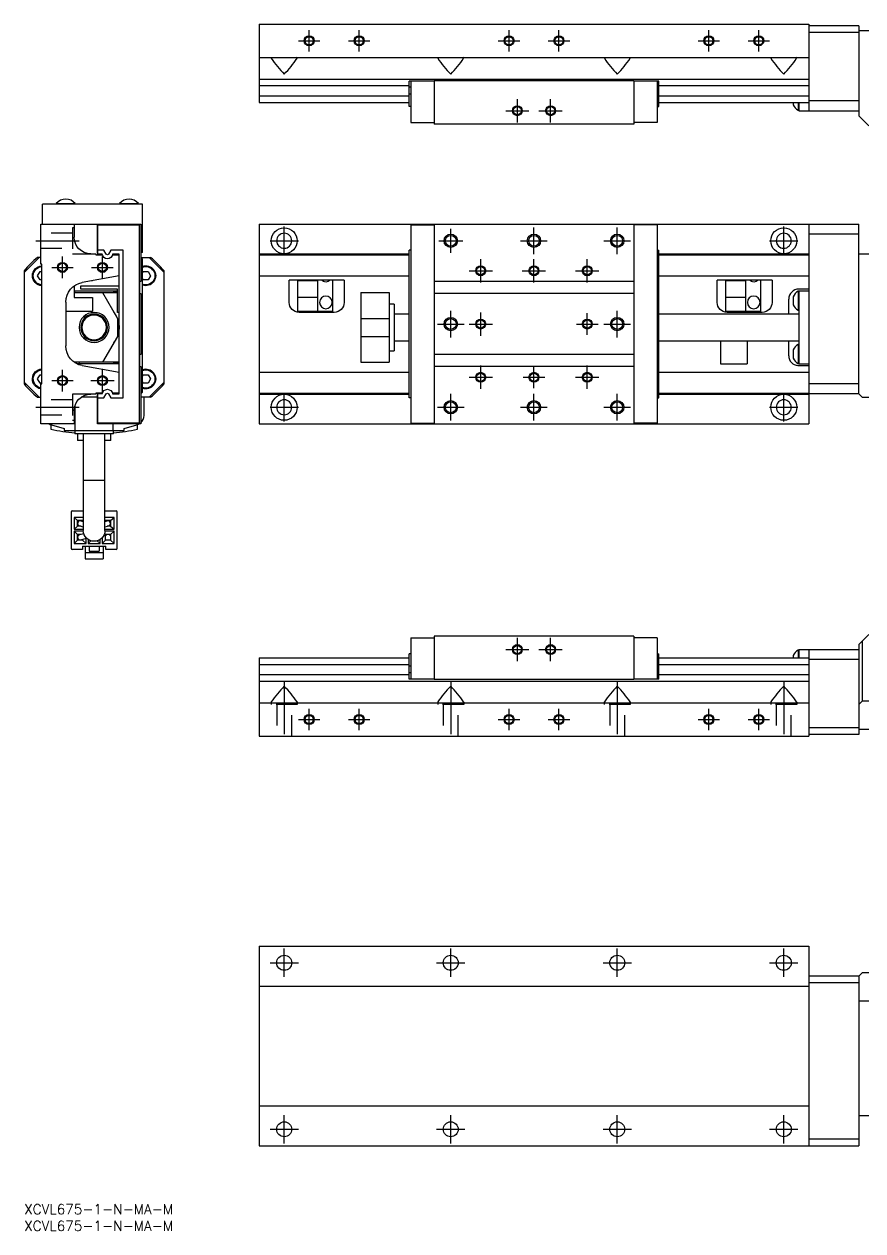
# Model space of a CAD drawing. Extents: x 0 to 542, y -8 to 359.
# Drawn here: x 0 to 251.8, y -8 to 354.4 of the extents above; entities that cross this region are included whole.
import ezdxf

# ---------------------------------------------------------------- set-up
doc = ezdxf.new("R2010")
doc.units = 0
doc.header["$LTSCALE"] = 0.5
doc.linetypes.add('CENTER', pattern=[50.8, 31.75, -6.35, 6.35, -6.35])
doc.linetypes.add('DASHED', pattern=[19.05, 12.7, -6.35])
for name, color, linetype in [('MSM_CENTER', 1, 'CENTER'), ('MSM_CONTINUOUS', 7, 'CONTINUOUS'), ('MSM_DASHED', 4, 'DASHED'), ('MSM_NARROW', 5, 'CONTINUOUS'), ('MSM_PART_NUMBER', 7, 'CONTINUOUS')]:
    doc.layers.add(name, color=color, linetype=linetype)
doc.styles.get("Standard").update_dxf_attribs({"font": 'txt.shx', "height": 3, "bigfont": 'bigfont.shx'})

msp = doc.modelspace()

# ---------------------------------------------------------------- linework, layer by layer
at = {"layer": 'MSM_CENTER'}
for p, q in [((85.59, 346.15), (85.59, 352.61)), ((100.59, 346.15), (100.59, 352.61)), ((145.59, 346.15), (145.59, 352.61)), ((160.59, 346.15), (160.59, 352.61)), ((205.59, 346.15), (205.59, 352.61)), ((220.59, 346.15), (220.59, 352.61)), ((82.36, 349.38), (88.82, 349.38)), ((97.36, 349.38), (103.82, 349.38)), ((142.36, 349.38), (148.82, 349.38)), ((157.36, 349.38), (163.82, 349.38)), ((202.36, 349.38), (208.82, 349.38)), ((217.36, 349.38), (223.82, 349.38)), ((148.09, 324.88), (148.09, 331.88)), ((158.09, 324.88), (158.09, 331.88)), ((144.59, 328.38), (151.59, 328.38)), ((154.59, 328.38), (161.59, 328.38)), ((78.09, 285.07), (78.09, 293.57)), ((228.09, 285.07), (228.09, 293.57)), ((128.09, 285.7), (128.09, 292.94)), ((153.09, 285.32), (153.09, 293.32)), ((178.09, 285.32), (178.09, 293.32)), ((3.5, 289.32), (16.5, 289.32)), ((73.84, 289.32), (82.34, 289.32)), ((124.47, 289.32), (131.71, 289.32)), ((149.09, 289.32), (157.09, 289.32)), ((174.09, 289.32), (182.09, 289.32)), ((223.84, 289.32), (232.34, 289.32)), ((11.5, 278.09), (11.5, 284.55)), ((23.5, 278.09), (23.5, 284.55)), ((137.09, 276.82), (137.09, 283.82)), ((153.09, 276.82), (153.09, 283.82)), ((169.09, 276.82), (169.09, 283.82)), ((8.27, 281.32), (14.73, 281.32)), ((20.27, 281.32), (26.73, 281.32)), ((133.59, 280.32), (140.59, 280.32)), ((149.59, 280.32), (156.59, 280.32)), ((165.59, 280.32), (172.59, 280.32)), ((128.09, 260.32), (128.09, 268.32)), ((178.09, 260.32), (178.09, 268.32)), ((137.09, 260.82), (137.09, 267.82)), ((169.09, 261.09), (169.09, 267.55)), ((124.09, 264.32), (132.09, 264.32)), ((133.59, 264.32), (140.59, 264.32)), ((165.86, 264.32), (172.32, 264.32)), ((174.09, 264.32), (182.09, 264.32)), ((11.5, 244.09), (11.5, 250.55)), ((23.5, 243.82), (23.5, 250.82)), ((137.09, 244.82), (137.09, 251.82)), ((153.09, 245.09), (153.09, 251.55)), ((169.09, 244.82), (169.09, 251.82)), ((8.27, 247.32), (14.73, 247.32)), ((20, 247.32), (27, 247.32)), ((133.59, 248.32), (140.59, 248.32)), ((149.86, 248.32), (156.32, 248.32)), ((165.59, 248.32), (172.59, 248.32)), ((78.09, 235.07), (78.09, 243.57)), ((128.09, 235.32), (128.09, 243.32)), ((153.09, 235.32), (153.09, 243.32)), ((178.09, 235.32), (178.09, 243.32)), ((228.09, 235.07), (228.09, 243.57)), ((3.5, 239.32), (16.5, 239.32)), ((73.84, 239.32), (82.34, 239.32)), ((124.09, 239.32), (132.09, 239.32)), ((149.09, 239.32), (157.09, 239.32)), ((174.09, 239.32), (182.09, 239.32)), ((223.84, 239.32), (232.34, 239.32)), ((148.09, 163.06), (148.09, 170.06)), ((158.09, 163.06), (158.09, 170.06)), ((144.59, 166.56), (151.59, 166.56)), ((154.59, 166.56), (161.59, 166.56)), ((78.09, 157.06), (78.09, 138.56)), ((128.09, 157.06), (128.09, 138.56)), ((178.09, 157.06), (178.09, 138.56)), ((228.09, 157.06), (228.09, 138.56)), ((85.59, 142.33), (85.59, 148.79)), ((100.59, 142.33), (100.59, 148.79)), ((145.59, 142.33), (145.59, 148.79)), ((160.59, 142.33), (160.59, 148.79)), ((205.59, 142.33), (205.59, 148.79)), ((220.59, 142.33), (220.59, 148.79)), ((82.36, 145.56), (88.82, 145.56)), ((97.36, 145.56), (103.82, 145.56)), ((142.36, 145.56), (148.82, 145.56)), ((157.36, 145.56), (163.82, 145.56)), ((202.36, 145.56), (208.82, 145.56)), ((217.36, 145.56), (223.82, 145.56)), ((78.09, 68.25), (78.09, 76.75)), ((128.09, 68.25), (128.09, 76.75)), ((178.09, 68.25), (178.09, 76.75)), ((228.09, 68.25), (228.09, 76.75)), ((73.84, 72.5), (82.34, 72.5)), ((123.84, 72.5), (132.34, 72.5)), ((173.84, 72.5), (182.34, 72.5)), ((223.84, 72.5), (232.34, 72.5)), ((78.09, 18.25), (78.09, 26.75)), ((128.09, 18.25), (128.09, 26.75)), ((178.09, 18.25), (178.09, 26.75)), ((228.09, 18.25), (228.09, 26.75)), ((73.84, 22.5), (82.34, 22.5)), ((123.84, 22.5), (132.34, 22.5)), ((173.84, 22.5), (182.34, 22.5)), ((223.84, 22.5), (232.34, 22.5))]:
    msp.add_line(p, q, dxfattribs=at)
at = {"layer": 'MSM_CONTINUOUS'}
for p, q in [((70.59, 354.38), (235.59, 354.38)), ((70.59, 354.38), (70.59, 330.88)), ((235.59, 354.38), (235.59, 328.38)), ((250.59, 353.88), (235.59, 353.88)), ((250.59, 351.88), (235.59, 351.88)), ((250.59, 353.88), (250.59, 326.88)), ((255.09, 352.38), (250.59, 352.38)), ((70.59, 344.38), (235.59, 344.38)), ((74.19, 344.25), (74.35, 344.38)), ((81.99, 344.25), (81.83, 344.38)), ((124.19, 344.25), (124.35, 344.38)), ((131.99, 344.25), (131.83, 344.38)), ((174.19, 344.25), (174.35, 344.38)), ((181.99, 344.25), (181.83, 344.38)), ((224.19, 344.25), (224.35, 344.38)), ((231.99, 344.25), (231.83, 344.38)), ((74.19, 344.22), (74.19, 344.25)), ((74.22, 344.12), (74.19, 344.22)), ((81.96, 344.12), (81.99, 344.22)), ((81.99, 344.22), (81.99, 344.25)), ((124.19, 344.22), (124.19, 344.25)), ((124.22, 344.12), (124.19, 344.22)), ((131.96, 344.12), (131.99, 344.22)), ((131.99, 344.22), (131.99, 344.25)), ((174.19, 344.22), (174.19, 344.25)), ((174.22, 344.12), (174.19, 344.22)), ((181.96, 344.12), (181.99, 344.22)), ((181.99, 344.22), (181.99, 344.25)), ((224.19, 344.22), (224.19, 344.25)), ((224.22, 344.12), (224.19, 344.22)), ((231.96, 344.12), (231.99, 344.22)), ((231.99, 344.22), (231.99, 344.25)), ((70.59, 337.88), (235.59, 337.88)), ((123.09, 337.28), (115.59, 337.28)), ((115.59, 329.68), (115.59, 337.28)), ((116.09, 337.28), (116.09, 324.88)), ((123.09, 337.38), (123.09, 324.38)), ((183.09, 337.38), (123.09, 337.38)), ((183.09, 337.38), (183.09, 324.38)), ((190.59, 337.28), (183.09, 337.28)), ((190.09, 337.28), (190.09, 324.88)), ((190.59, 329.68), (190.59, 337.28)), ((70.59, 335.91), (115.59, 335.91)), ((116.09, 335.4), (115.59, 335.4)), ((190.09, 335.4), (190.59, 335.4)), ((190.59, 335.91), (235.59, 335.91)), ((70.59, 332.84), (115.59, 332.84)), ((70.59, 330.88), (115.59, 330.88)), ((116.09, 333.35), (115.59, 333.35)), ((190.09, 333.35), (190.59, 333.35)), ((190.59, 332.84), (235.59, 332.84)), ((190.59, 330.88), (235.59, 330.88)), ((230.94, 330.88), (230.94, 330.17)), ((232.39, 330.88), (232.39, 328.52)), ((232.59, 330.88), (232.59, 328.38)), ((250.59, 331.38), (235.59, 331.38)), ((116.09, 329.68), (115.59, 329.68)), ((190.09, 329.68), (190.59, 329.68)), ((232.39, 328.52), (232.59, 328.52)), ((232.59, 328.38), (250.59, 328.38)), ((253.59, 323.88), (250.59, 326.88)), ((116.09, 324.88), (123.09, 324.88)), ((183.09, 324.38), (123.09, 324.38)), ((190.09, 324.88), (183.09, 324.88)), ((5.5, 294.32), (5.5, 300.32)), ((35.5, 300.32), (5.5, 300.32)), ((9.65, 300.48), (15.35, 300.48)), ((9.65, 300.48), (9.65, 300.32)), ((15.35, 300.32), (15.35, 300.48)), ((28.65, 300.48), (34.35, 300.48)), ((28.65, 300.48), (28.65, 300.32)), ((34.35, 300.32), (34.35, 300.48)), ((35.5, 285.82), (35.5, 300.32)), ((5, 282.32), (5, 294.32)), ((5, 294.32), (35, 294.32)), ((15, 294.32), (15, 290.42)), ((22, 285.72), (22, 294.32)), ((22.1, 285.32), (22.1, 294.12)), ((22.1, 294.12), (34.5, 294.12)), ((34.5, 294.12), (34.5, 234.52)), ((35, 294.32), (35, 277.12)), ((70.59, 294.32), (70.59, 234.32)), ((70.59, 294.32), (250.59, 294.32)), ((116.09, 294.12), (123.09, 294.12)), ((116.09, 294.12), (116.09, 234.52)), ((123.09, 294.32), (123.09, 234.32)), ((183.09, 294.32), (183.09, 234.32)), ((190.09, 294.12), (183.09, 294.12)), ((190.09, 294.12), (190.09, 234.52)), ((235.59, 294.32), (235.59, 234.32)), ((250.59, 243.32), (250.59, 294.32)), ((250.59, 291.32), (235.59, 291.32)), ((23.98, 286.52), (22.1, 286.52)), ((24.66, 285.33), (23.98, 286.52)), ((26.03, 286.52), (25.34, 285.33)), ((29.7, 286.52), (26.03, 286.52)), ((29.7, 242.12), (29.7, 286.52)), ((116.09, 286.52), (115.59, 286.52)), ((115.59, 242.12), (115.59, 286.52)), ((190.09, 286.52), (190.59, 286.52)), ((190.59, 242.12), (190.59, 286.52)), ((4.5, 284.32), (0, 279.82)), ((5, 284.32), (4.03, 284.32)), ((20, 285.42), (21.5, 285.42)), ((21.5, 285.42), (21.5, 285.12)), ((21.5, 285.12), (23.46, 285.12)), ((22.1, 285.72), (22, 285.72)), ((23.42, 285.32), (22.1, 285.32)), ((26.54, 285.12), (28.5, 285.12)), ((28.5, 285.32), (26.58, 285.32)), ((28.5, 243.32), (28.5, 285.32)), ((35.5, 285.82), (35, 285.82)), ((35.5, 283.82), (35, 284.32)), ((35, 284.32), (37.97, 284.32)), ((35.5, 243.82), (35.5, 283.82)), ((42, 279.82), (37.5, 284.32)), ((70.59, 285.42), (115.59, 285.42)), ((70.59, 285.12), (115.59, 285.12)), ((190.59, 285.42), (235.59, 285.42)), ((190.59, 285.12), (235.59, 285.12)), ((275.59, 285.32), (250.59, 285.32)), ((0, 280.29), (0, 246.35)), ((4.06, 278.82), (4.78, 280.07)), ((4.78, 280.07), (5.3, 280.07)), ((5.3, 282.32), (5, 282.32)), ((5.3, 246.32), (5.3, 282.32)), ((35.5, 279.59), (35.78, 280.07)), ((35.78, 280.07), (37.22, 280.07)), ((37.22, 280.07), (37.94, 278.82)), ((42, 246.35), (42, 280.29)), ((4.78, 277.57), (4.06, 278.82)), ((5.3, 277.57), (4.78, 277.57)), ((15, 275.79), (15, 272.32)), ((17, 274.82), (17, 275.82)), ((17, 275.82), (28.5, 275.82)), ((28.5, 278.77), (17.46, 276.82)), ((20.5, 277.32), (20.29, 277.32)), ((20.5, 277.36), (20.5, 277.32)), ((35, 277.12), (34.65, 277.12)), ((34.65, 277.12), (34.65, 273.52)), ((35.78, 277.57), (35.5, 278.05)), ((37.22, 277.57), (35.78, 277.57)), ((37.94, 278.82), (37.22, 277.57)), ((70.59, 278.77), (115.59, 278.77)), ((96.09, 277.45), (79.59, 277.45)), ((79.59, 270.82), (79.59, 277.45)), ((82.09, 277.45), (82.09, 268.12)), ((88.09, 277.32), (82.09, 277.32)), ((88.09, 277.45), (88.09, 268.12)), ((92.59, 277.45), (92.59, 268.12)), ((96.09, 277.45), (96.09, 270.82)), ((183.09, 277.12), (123.09, 277.12)), ((190.59, 278.77), (235.59, 278.77)), ((224.59, 277.45), (208.09, 277.45)), ((208.09, 270.82), (208.09, 277.45)), ((210.59, 277.45), (210.59, 268.12)), ((216.59, 277.32), (210.59, 277.32)), ((216.59, 277.45), (216.59, 268.12)), ((221.09, 277.45), (221.09, 268.12)), ((224.59, 277.45), (224.59, 270.82)), ((15, 274.32), (28, 274.32)), ((15, 272.32), (20.5, 272.32)), ((15.05, 273.82), (28, 273.82)), ((28, 274.82), (17, 274.82)), ((20.5, 272.32), (20.5, 268.12)), ((23.5, 273.82), (28, 266.03)), ((28, 267.82), (28, 274.82)), ((34.65, 273.52), (35, 273.52)), ((35, 273.52), (35, 255.12)), ((88.09, 272.32), (82.09, 272.32)), ((101.09, 273.82), (109.59, 273.82)), ((101.09, 273.82), (101.09, 252.82)), ((109.59, 273.82), (109.59, 252.82)), ((183.09, 273.52), (123.09, 273.52)), ((216.59, 272.32), (210.59, 272.32)), ((229.59, 267.32), (229.59, 271.81)), ((230.94, 272.53), (230.94, 270.11)), ((232.39, 274.18), (232.39, 268.46)), ((232.59, 274.18), (232.39, 274.18)), ((235.59, 274.81), (232.59, 274.81)), ((232.59, 274.32), (232.59, 252.32)), ((232.59, 274.32), (235.59, 274.32)), ((12.5, 270.91), (12.5, 257.73)), ((111.09, 270.32), (109.59, 270.32)), ((111.09, 270.32), (111.09, 256.32)), ((232.39, 268.46), (232.59, 268.46)), ((20.5, 268.12), (12.5, 268.12)), ((28.5, 267.82), (28, 267.82)), ((28, 266.03), (28, 260.62)), ((92.59, 268.12), (82.09, 268.12)), ((93.09, 267.82), (82.59, 267.82)), ((101.09, 266.03), (109.59, 266.03)), ((115.59, 267.32), (111.09, 267.32)), ((232.59, 267.32), (190.59, 267.32)), ((221.09, 268.12), (210.59, 268.12)), ((221.59, 267.82), (211.09, 267.82)), ((28, 260.62), (23.5, 252.82)), ((101.09, 260.62), (109.59, 260.62)), ((111.09, 259.32), (115.59, 259.32)), ((190.59, 259.32), (232.59, 259.32)), ((209.09, 259.32), (209.09, 252.32)), ((217.09, 259.32), (217.09, 252.32)), ((229.59, 254.81), (229.59, 259.32)), ((232.39, 258.18), (232.39, 252.46)), ((232.59, 258.18), (232.39, 258.18)), ((35, 255.12), (34.65, 255.12)), ((34.65, 255.12), (34.65, 251.52)), ((109.59, 256.32), (111.09, 256.32)), ((183.09, 255.12), (123.09, 255.12)), ((230.94, 256.53), (230.94, 254.11)), ((28.5, 252.82), (15.05, 252.82)), ((28.5, 252.32), (16.05, 252.32)), ((16.5, 252.82), (16.5, 252.32)), ((17.46, 251.82), (28.5, 249.87)), ((34.65, 251.52), (35, 251.52)), ((35, 251.52), (35, 234.32)), ((101.09, 252.82), (109.59, 252.82)), ((183.09, 251.52), (123.09, 251.52)), ((209.09, 252.32), (217.09, 252.32)), ((232.39, 252.46), (232.59, 252.46)), ((232.59, 252.32), (235.59, 252.32)), ((235.59, 251.81), (232.59, 251.81)), ((0, 246.82), (4.5, 242.32)), ((4.06, 247.82), (4.78, 249.07)), ((4.78, 246.57), (4.06, 247.82)), ((4.78, 249.07), (5.3, 249.07)), ((5.3, 246.57), (4.78, 246.57)), ((35.5, 248.59), (35.78, 249.07)), ((35.78, 246.57), (35.5, 247.05)), ((35.78, 249.07), (37.22, 249.07)), ((37.22, 246.57), (35.78, 246.57)), ((37.22, 249.07), (37.94, 247.82)), ((37.94, 247.82), (37.22, 246.57)), ((37.5, 242.32), (42, 246.82)), ((70.59, 249.87), (115.59, 249.87)), ((190.59, 249.87), (235.59, 249.87)), ((5, 246.32), (5.3, 246.32)), ((5, 234.32), (5, 246.32)), ((21.5, 243.22), (20, 243.22)), ((23.46, 243.52), (21.5, 243.52)), ((21.5, 243.52), (21.5, 243.22)), ((23.42, 243.32), (21.5, 243.32)), ((22, 242.92), (22.1, 242.92)), ((22, 234.32), (22, 242.92)), ((22.1, 234.52), (22.1, 243.32)), ((23.98, 242.12), (24.66, 243.32)), ((25.34, 243.32), (26.03, 242.12)), ((28.5, 243.52), (26.54, 243.52)), ((26.58, 243.32), (28.5, 243.32)), ((28.2, 243.52), (28, 243.32)), ((35, 243.32), (35.5, 243.82)), ((70.59, 243.52), (115.59, 243.52)), ((70.59, 243.22), (115.59, 243.22)), ((190.59, 243.52), (235.59, 243.52)), ((190.59, 243.22), (235.59, 243.22)), ((250.59, 246.32), (235.59, 246.32)), ((250.59, 243.32), (235.59, 243.32)), ((250.59, 243.32), (251.59, 242.32)), ((4.03, 242.32), (5, 242.32)), ((15.22, 239.67), (15.22, 232.32)), ((22, 242.32), (17.14, 242.32)), ((17.14, 242.32), (17.14, 242.32)), ((22.1, 242.12), (23.98, 242.12)), ((26.03, 242.12), (29.7, 242.12)), ((37.97, 242.32), (35, 242.32)), ((36, 236.9), (36, 242.32)), ((116.09, 242.12), (115.59, 242.12)), ((190.09, 242.12), (190.59, 242.12)), ((251.59, 242.32), (275.49, 242.32)), ((15, 238.22), (15, 234.32)), ((15, 234.32), (5, 234.32)), ((8, 234.07), (8, 232.75)), ((8.17, 234.02), (12, 232.92)), ((12, 232.92), (12, 232.32)), ((12, 232.32), (30, 232.32)), ((15.18, 232.32), (15.18, 231.32)), ((35, 234.32), (22, 234.32)), ((34.5, 234.52), (22.1, 234.52)), ((26.78, 232.32), (26.78, 234.32)), ((26.82, 231.32), (26.82, 232.32)), ((30, 232.92), (33.83, 234.02)), ((30, 232.32), (30, 232.92)), ((34, 232.75), (34, 234.07)), ((70.59, 234.32), (235.59, 234.32)), ((116.09, 234.52), (123.09, 234.52)), ((190.09, 234.52), (183.09, 234.52)), ((26.82, 231.32), (15.18, 231.32)), ((16, 231.32), (16, 229.32)), ((17.75, 229.32), (16, 229.32)), ((17.75, 231.32), (17.75, 202.32)), ((24.25, 202.32), (24.25, 231.32)), ((26, 229.32), (24.25, 229.32)), ((26, 229.32), (26, 231.32)), ((24.25, 217.32), (17.75, 217.32)), ((14.1, 207.92), (14.1, 196.92)), ((14.4, 208.22), (17.75, 208.22)), ((24.25, 208.22), (27.6, 208.22)), ((27.9, 196.92), (27.9, 207.92)), ((17.75, 206.22), (15, 206.22)), ((15, 206.22), (15, 202.67)), ((16.05, 205.32), (15, 206.22)), ((16.05, 203.57), (15, 202.67)), ((16.05, 203.57), (16.05, 205.32)), ((17.55, 205.32), (16.05, 205.32)), ((16.05, 204.95), (16.43, 205.32)), ((17.11, 203.57), (16.05, 203.57)), ((16.59, 203.73), (17.75, 203.38)), ((17.75, 204.95), (17.01, 205.17)), ((17.18, 205.32), (17.46, 205.03)), ((17.55, 205.32), (17.75, 205.49)), ((17.55, 205.01), (17.55, 205.32)), ((27, 206.22), (24.25, 206.22)), ((24.45, 205.32), (24.25, 205.49)), ((24.99, 205.17), (24.25, 204.95)), ((24.25, 203.38), (25.41, 203.73)), ((24.45, 205.32), (24.45, 205.01)), ((25.95, 205.32), (24.45, 205.32)), ((24.54, 205.03), (24.83, 205.32)), ((25.95, 203.57), (24.89, 203.57)), ((25.58, 205.32), (25.95, 204.95)), ((25.95, 205.32), (27, 206.22)), ((25.95, 205.32), (25.95, 203.57)), ((25.95, 203.57), (27, 202.67)), ((27, 202.67), (27, 206.22)), ((15, 202.67), (17.75, 202.67)), ((17.76, 202.07), (15, 202.07)), ((15, 202.07), (15, 198.42)), ((16.05, 201.12), (15, 202.07)), ((16.05, 199.37), (15, 198.42)), ((16.05, 199.37), (16.05, 201.12)), ((16.05, 200.75), (16.43, 201.12)), ((17.14, 201.12), (16.05, 201.12)), ((17.55, 199.37), (16.05, 199.37)), ((17.9, 201.33), (16.6, 200.97)), ((17, 199.52), (18.72, 200)), ((17.55, 199.68), (17.55, 199.37)), ((17.55, 199.37), (18.6, 198.42)), ((17.73, 201.29), (17.88, 201.42)), ((18.6, 198.42), (18.6, 199.97)), ((19.2, 199.62), (19.2, 198.42)), ((22.8, 198.42), (22.8, 199.62)), ((23.4, 200.13), (23.4, 198.42)), ((24.45, 199.37), (23.4, 198.42)), ((24.45, 201.12), (24.12, 201.42)), ((27, 202.07), (24.24, 202.07)), ((24.25, 202.67), (27, 202.67)), ((24.45, 199.37), (24.45, 201.12)), ((24.45, 200.75), (24.83, 201.12)), ((25.95, 201.12), (24.45, 201.12)), ((25.95, 199.37), (24.45, 199.37)), ((25.58, 201.12), (25.95, 200.75)), ((25.95, 201.12), (27, 202.07)), ((25.95, 201.12), (25.95, 199.37)), ((25.95, 199.37), (27, 198.42)), ((27, 198.42), (27, 202.07)), ((17.5, 196.62), (14.4, 196.62)), ((15, 198.42), (18.6, 198.42)), ((17.5, 197.62), (24.5, 197.62)), ((17.5, 197.62), (17.5, 196.62)), ((18.3, 197.62), (18.3, 193.82)), ((18.3, 195.74), (23.7, 195.74)), ((20.07, 199.21), (19.2, 198.42)), ((19.2, 198.42), (22.8, 198.42)), ((19.5, 197.62), (19.5, 196.12)), ((19.5, 196.12), (22.5, 196.12)), ((21.93, 199.21), (22.8, 198.42)), ((22.5, 197.62), (22.5, 196.12)), ((23.4, 198.42), (27, 198.42)), ((23.7, 197.62), (23.7, 193.82)), ((24.5, 196.62), (24.5, 197.62)), ((27.6, 196.62), (24.5, 196.62)), ((18.3, 193.82), (23.7, 193.82)), ((183.09, 170.56), (123.09, 170.56)), ((123.09, 170.56), (123.09, 157.56)), ((183.09, 170.56), (183.09, 157.56)), ((250.59, 168.06), (253.59, 171.06)), ((116.09, 170.06), (116.09, 157.66)), ((116.09, 170.06), (123.09, 170.06)), ((190.09, 170.06), (183.09, 170.06)), ((190.09, 170.06), (190.09, 157.66)), ((250.59, 168.06), (250.59, 141.06)), ((251.59, 169.06), (251.59, 151.06)), ((70.59, 164.06), (70.59, 140.56)), ((70.59, 164.06), (115.59, 164.06)), ((115.59, 157.66), (115.59, 165.26)), ((116.09, 165.26), (115.59, 165.26)), ((190.09, 165.26), (190.59, 165.26)), ((190.59, 157.66), (190.59, 165.26)), ((190.59, 164.06), (235.59, 164.06)), ((230.94, 164.77), (230.94, 164.06)), ((232.39, 166.42), (232.39, 164.06)), ((232.59, 166.42), (232.39, 166.42)), ((232.59, 166.56), (232.59, 164.06)), ((232.59, 166.56), (250.59, 166.56)), ((235.59, 166.56), (235.59, 140.56)), ((250.59, 163.56), (235.59, 163.56)), ((70.59, 162.1), (115.59, 162.1)), ((116.09, 161.59), (115.59, 161.59)), ((116.09, 159.54), (115.59, 159.54)), ((190.09, 161.59), (190.59, 161.59)), ((190.09, 159.54), (190.59, 159.54)), ((190.59, 162.1), (235.59, 162.1)), ((70.59, 159.03), (115.59, 159.03)), ((70.59, 157.06), (235.59, 157.06)), ((123.09, 157.66), (115.59, 157.66)), ((183.09, 157.56), (123.09, 157.56)), ((190.59, 157.66), (183.09, 157.66)), ((190.59, 159.03), (235.59, 159.03)), ((70.59, 150.56), (235.59, 150.56)), ((74.22, 150.82), (74.19, 150.72)), ((74.19, 150.72), (74.19, 150.69)), ((74.19, 150.69), (74.35, 150.56)), ((81.99, 150.69), (81.83, 150.56)), ((81.96, 150.82), (81.99, 150.72)), ((81.99, 150.72), (81.99, 150.69)), ((124.22, 150.82), (124.19, 150.72)), ((124.19, 150.72), (124.19, 150.69)), ((124.19, 150.69), (124.35, 150.56)), ((131.99, 150.69), (131.83, 150.56)), ((131.96, 150.82), (131.99, 150.72)), ((131.99, 150.72), (131.99, 150.69)), ((174.22, 150.82), (174.19, 150.72)), ((174.19, 150.72), (174.19, 150.69)), ((174.19, 150.69), (174.35, 150.56)), ((181.99, 150.69), (181.83, 150.56)), ((181.96, 150.82), (181.99, 150.72)), ((181.99, 150.72), (181.99, 150.69)), ((224.22, 150.82), (224.19, 150.72)), ((224.19, 150.72), (224.19, 150.69)), ((224.19, 150.69), (224.35, 150.56)), ((231.99, 150.69), (231.83, 150.56)), ((231.96, 150.82), (231.99, 150.72)), ((231.99, 150.72), (231.99, 150.69)), ((250.59, 150.06), (251.59, 151.06)), ((275.49, 151.06), (251.59, 151.06)), ((250.59, 143.06), (235.59, 143.06)), ((275.49, 142.56), (250.59, 142.56)), ((70.59, 140.56), (235.59, 140.56)), ((250.59, 141.06), (235.59, 141.06)), ((70.59, 77.5), (235.59, 77.5)), ((70.59, 77.5), (70.59, 17.5)), ((235.59, 77.5), (235.59, 17.5)), ((250.59, 68.5), (251.59, 69.5)), ((275.49, 69.5), (251.59, 69.5)), ((70.59, 65.5), (235.59, 65.5)), ((250.59, 68.5), (235.59, 68.5)), ((250.59, 66.5), (235.59, 66.5)), ((250.59, 68.5), (250.59, 17.5)), ((275.49, 61), (250.59, 61)), ((70.59, 29.5), (235.59, 29.5)), ((275.59, 26.5), (250.59, 26.5)), ((250.59, 19.5), (235.59, 19.5)), ((70.59, 17.5), (250.59, 17.5))]:
    msp.add_line(p, q, dxfattribs=at)
for centre, radius in [((85.59, 349.38), 1.23), ((100.59, 349.38), 1.23), ((145.59, 349.38), 1.23), ((160.59, 349.38), 1.23), ((205.59, 349.38), 1.23), ((220.59, 349.38), 1.23), ((148.09, 328.38), 1.23), ((158.09, 328.38), 1.23), ((78.09, 289.32), 3.9), ((128.09, 289.32), 1.62), ((153.09, 289.32), 1.62), ((178.09, 289.32), 1.62), ((228.09, 289.32), 3.9), ((11.5, 281.32), 1.23), ((23.5, 281.32), 1.23), ((137.09, 280.32), 1.23), ((153.09, 280.32), 1.23), ((169.09, 280.32), 1.23), ((128.09, 264.32), 1.62), ((137.09, 264.32), 1.23), ((169.09, 264.32), 1.23), ((178.09, 264.32), 1.62), ((11.5, 247.32), 1.23), ((23.5, 247.32), 1.23), ((137.09, 248.32), 1.23), ((153.09, 248.32), 1.23), ((169.09, 248.32), 1.23), ((78.09, 239.32), 3.9), ((228.09, 239.32), 3.9), ((128.09, 239.32), 1.62), ((153.09, 239.32), 1.62), ((178.09, 239.32), 1.62), ((148.09, 166.56), 1.23), ((158.09, 166.56), 1.23), ((85.59, 145.56), 1.23), ((100.59, 145.56), 1.23), ((145.59, 145.56), 1.23), ((160.59, 145.56), 1.23), ((205.59, 145.56), 1.23), ((220.59, 145.56), 1.23), ((78.09, 72.5), 2.25), ((128.09, 72.5), 2.25), ((178.09, 72.5), 2.25), ((228.09, 72.5), 2.25), ((78.09, 22.5), 2.25), ((128.09, 22.5), 2.25), ((178.09, 22.5), 2.25), ((228.09, 22.5), 2.25)]:
    msp.add_circle(centre, radius, dxfattribs=at)
at = {"layer": 'MSM_CONTINUOUS', "extrusion": (0, 0, -1)}
for centre, radius in [((-78.09, 289.32), 2.25), ((-228.09, 289.32), 2.25), ((-90.59, 270.82), 1.9), ((-219.09, 270.82), 1.9), ((-21, 263.32), 4.5), ((-21, 263.32), 4), ((-21, 263.32), 3.7), ((-78.09, 239.32), 2.25), ((-228.09, 239.32), 2.25)]:
    msp.add_circle(centre, radius, dxfattribs=at)
at = {"layer": 'MSM_CONTINUOUS'}
for centre, radius, start, end in [((102.01, 362.84), 33.51, 213.969, 224.4521), ((54.17, 362.84), 33.51, 315.5479, 326.031), ((152.01, 362.84), 33.51, 213.969, 224.4521), ((104.17, 362.84), 33.51, 315.5479, 326.031), ((202.01, 362.84), 33.51, 213.969, 224.4521), ((154.17, 362.84), 33.51, 315.5479, 326.031), ((252.01, 362.84), 33.51, 213.969, 224.4521), ((204.17, 362.84), 33.51, 315.5479, 326.031), ((233.96, 331.36), 3.25, 201.5574, 241.0598), ((12.5, 298.12), 3.7, 90, 140.3692), ((12.5, 298.12), 3.7, 39.6308, 90), ((31.5, 298.12), 3.7, 90, 140.3692), ((31.5, 298.12), 3.7, 39.6308, 90), ((21, 263.32), 27, 128.9424, 141.0576), ((21, 263.32), 27, 38.9424, 51.0576), ((232.59, 271.81), 3, 90, 180), ((233.96, 271.34), 3.25, 118.9402, 158.4426), ((233.96, 271.31), 3.25, 201.5574, 241.0598), ((233.96, 255.34), 3.25, 118.9402, 158.4426), ((232.59, 254.81), 3, 180, 265.3245), ((233.96, 255.31), 3.25, 201.5574, 241.0598), ((21, 263.32), 27, 218.9424, 231.0576), ((21, 263.32), 27, 308.9424, 321.0576), ((33, 236.9), 3, 311.8103, 0), ((9, 236.9), 3, 239.3478, 254.0042), ((21, 291.33), 60, 257.4867, 264.4336), ((21, 291.33), 60, 275.5664, 282.5133), ((33, 236.9), 3, 285.9958, 300.6522), ((14.4, 207.92), 0.3, 90, 180), ((27.6, 207.92), 0.3, 0, 90), ((16.8, 204.45), 0.75, 73.4791, 253.4791), ((25.2, 204.45), 0.75, 286.5209, 106.5209), ((16.8, 200.25), 0.75, 105.6242, 285.6242), ((14.4, 196.92), 0.3, 180, 270), ((27.6, 196.92), 0.3, 270, 0), ((233.96, 163.58), 3.25, 118.9402, 158.4426), ((102.01, 132.1), 33.51, 135.5479, 146.031), ((54.17, 132.1), 33.51, 33.969, 44.4521), ((152.01, 132.1), 33.51, 135.5479, 146.031), ((104.17, 132.1), 33.51, 33.969, 44.4521), ((202.01, 132.1), 33.51, 135.5479, 146.031), ((154.17, 132.1), 33.51, 33.969, 44.4521), ((252.01, 132.1), 33.51, 135.5479, 146.031), ((204.17, 132.1), 33.51, 33.969, 44.4521)]:
    msp.add_arc(centre, radius, start, end, dxfattribs=at)
at = {"layer": 'MSM_CONTINUOUS', "extrusion": (0, 0, -1)}
for centre, radius, start, end in [((-20, 290.42), 5, 270, 0), ((-25, 285.52), 1.59, 187.2353, 352.7647), ((-25, 285.52), 0.388, 209.9865, 330.0135), ((-5.5, 278.82), 3, 273.8226, 86.1774), ((-5.5, 278.82), 2.75, 274.1706, 85.8294), ((-36.5, 278.82), 3, 70.5288, 289.4712), ((-36.5, 278.82), 2.75, 68.6763, 291.3237), ((-18.5, 270.91), 6, 0, 80), ((-90.59, 278.82), 1.9, 226.3793, 313.6207), ((-219.09, 278.82), 1.9, 226.3793, 313.6207), ((-14, 271.32), 2.86, 110.4659, 119.0583), ((-18.05, 268.62), 6, 59.4911, 60.0438), ((-28, 271.32), 2.86, 60.9417, 90), ((-82.59, 270.82), 3, 270, 0), ((-93.09, 270.82), 3, 180, 270), ((-211.09, 270.82), 3, 270, 0), ((-221.59, 270.82), 3, 180, 270), ((-21, 263.32), 7.5, 141.3733, 218.6267), ((-18.5, 257.73), 6, 280, 0), ((-5.5, 247.82), 3, 279.5941, 86.1774), ((-5.5, 247.82), 2.75, 280.4757, 85.8294), ((-18.5, 257.8), 6, 294.0962, 303.9498), ((-14, 255.32), 2.86, 243.9703, 245.3117), ((-28, 255.32), 2.86, 259.9315, 299.0583), ((-36.5, 247.82), 3, 70.5288, 289.4712), ((-36.5, 247.82), 2.75, 68.6763, 291.3237), ((-232.59, 254.81), 3, 270, 274.6755), ((-20, 238.22), 5, 0, 90), ((-25, 243.12), 1.59, 7.2353, 172.7647), ((-25, 243.12), 0.388, 29.9865, 150.0135), ((-21, 202.32), 3.25, 180, 360)]:
    msp.add_arc(centre, radius, start, end, dxfattribs=at)
at = {"layer": 'MSM_DASHED'}
for p, q in [((14.5, 291.57), (5, 291.57)), ((14.5, 293.22), (14.5, 285.42)), ((15, 293.22), (14.5, 293.22)), ((5, 287.07), (14.5, 287.07)), ((14.5, 285.42), (20, 285.42)), ((14.5, 243.22), (14.5, 235.42)), ((20, 243.22), (14.5, 243.22)), ((14.5, 241.57), (5, 241.57)), ((5, 237.07), (14.5, 237.07)), ((14.5, 235.42), (15, 235.42)), ((74.19, 150.69), (74.19, 150.06)), ((81.99, 150.06), (74.19, 150.06)), ((75.84, 150.06), (75.84, 140.56)), ((80.34, 140.56), (80.34, 150.06)), ((81.99, 150.69), (81.99, 150.06)), ((124.19, 150.69), (124.19, 150.06)), ((131.99, 150.06), (124.19, 150.06)), ((125.84, 150.06), (125.84, 140.56)), ((130.34, 140.56), (130.34, 150.06)), ((131.99, 150.69), (131.99, 150.06)), ((174.19, 150.69), (174.19, 150.06)), ((181.99, 150.06), (174.19, 150.06)), ((175.84, 150.06), (175.84, 140.56)), ((180.34, 140.56), (180.34, 150.06)), ((181.99, 150.69), (181.99, 150.06)), ((224.19, 150.69), (224.19, 150.06)), ((231.99, 150.06), (224.19, 150.06)), ((225.84, 150.06), (225.84, 140.56)), ((230.34, 140.56), (230.34, 150.06)), ((231.99, 150.69), (231.99, 150.06))]:
    msp.add_line(p, q, dxfattribs=at)
at = {"layer": 'MSM_NARROW'}
for centre, radius in [((85.59, 349.38), 1.5), ((100.59, 349.38), 1.5), ((145.59, 349.38), 1.5), ((160.59, 349.38), 1.5), ((205.59, 349.38), 1.5), ((220.59, 349.38), 1.5), ((148.09, 328.38), 1.5), ((158.09, 328.38), 1.5), ((128.09, 289.32), 2), ((153.09, 289.32), 2), ((178.09, 289.32), 2), ((11.5, 281.32), 1.5), ((23.5, 281.32), 1.5), ((137.09, 280.32), 1.5), ((153.09, 280.32), 1.5), ((169.09, 280.32), 1.5), ((128.09, 264.32), 2), ((137.09, 264.32), 1.5), ((169.09, 264.32), 1.5), ((178.09, 264.32), 2), ((11.5, 247.32), 1.5), ((23.5, 247.32), 1.5), ((137.09, 248.32), 1.5), ((153.09, 248.32), 1.5), ((169.09, 248.32), 1.5), ((128.09, 239.32), 2), ((153.09, 239.32), 2), ((178.09, 239.32), 2), ((148.09, 166.56), 1.5), ((158.09, 166.56), 1.5), ((85.59, 145.56), 1.5), ((100.59, 145.56), 1.5), ((145.59, 145.56), 1.5), ((160.59, 145.56), 1.5), ((205.59, 145.56), 1.5), ((220.59, 145.56), 1.5)]:
    msp.add_circle(centre, radius, dxfattribs=at)

# ---------------------------------------------------------------- texts
at = {"layer": 'MSM_PART_NUMBER'}
for p in [(0, -3), (0, -8)]:
    msp.add_text('XCVL675-1-N-MA-M', height=3, dxfattribs=at).set_placement(p)

doc.saveas('drawing.dxf')
